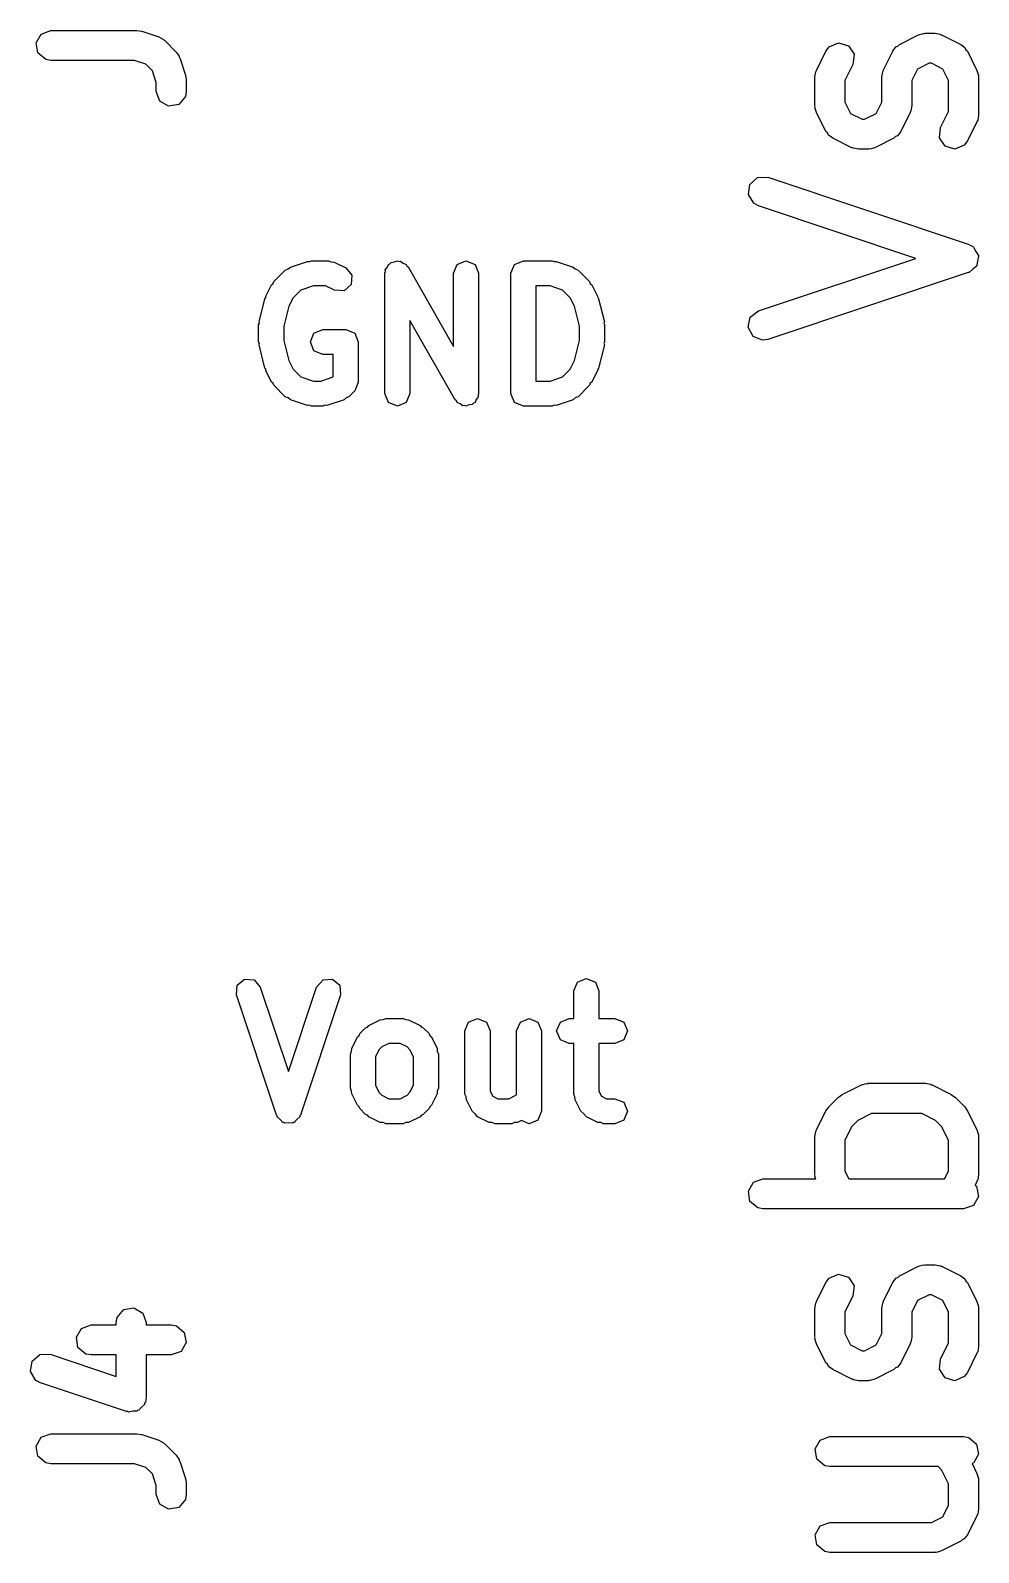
# Model space of a CAD drawing. Extents: x 83.3 to 116.7, y -116.7 to -83.3.
# Drawn here: x 112 to 116.73, y -107.72 to -100.12 of the extents above; entities that cross this region are included whole.
import ezdxf

# ---------------------------------------------------------------- set-up
doc = ezdxf.new("R2010")
doc.units = 0
doc.layers.add('BLACK', color=7, linetype='CONTINUOUS')

msp = doc.modelspace()

# ---------------------------------------------------------------- linework, layer by layer
at = {"layer": 'BLACK', "linetype": 'CONTINUOUS'}
for p, q in [((112.028, -100.187), (112.053, -100.143)), ((112.053, -100.143), (112.101, -100.125)), ((112.101, -100.125), (112.53, -100.125)), ((112.53, -100.125), (112.552, -100.129)), ((112.552, -100.129), (112.554, -100.129)), ((112.554, -100.129), (112.639, -100.157)), ((116.333, -100.195), (116.428, -100.147)), ((116.428, -100.147), (116.453, -100.14)), ((116.453, -100.14), (116.458, -100.141)), ((116.458, -100.141), (116.462, -100.139)), ((116.462, -100.139), (116.51, -100.139)), ((116.51, -100.139), (116.535, -100.144)), ((116.535, -100.144), (116.539, -100.147)), ((116.539, -100.147), (116.543, -100.147)), ((116.543, -100.147), (116.638, -100.195)), ((112.036, -100.237), (112.028, -100.187)), ((112.639, -100.157), (112.662, -100.17)), ((112.662, -100.17), (112.665, -100.174)), ((112.665, -100.174), (112.669, -100.176)), ((112.669, -100.176), (112.726, -100.233)), ((115.966, -100.228), (115.982, -100.207)), ((115.982, -100.207), (116.029, -100.187)), ((116.029, -100.187), (116.078, -100.202)), ((116.078, -100.202), (116.106, -100.244)), ((116.3, -100.228), (116.315, -100.207)), ((116.315, -100.207), (116.325, -100.203)), ((116.325, -100.203), (116.333, -100.195)), ((116.638, -100.195), (116.659, -100.21)), ((116.659, -100.21), (116.664, -100.221)), ((116.664, -100.221), (116.672, -100.228)), ((112.076, -100.27), (112.036, -100.237)), ((112.101, -100.275), (112.076, -100.27)), ((112.518, -100.275), (112.101, -100.275)), ((112.575, -100.294), (112.518, -100.275)), ((112.607, -100.326), (112.575, -100.294)), ((112.726, -100.233), (112.741, -100.254)), ((112.741, -100.254), (112.741, -100.258)), ((112.741, -100.258), (112.744, -100.262)), ((112.744, -100.262), (112.773, -100.348)), ((115.919, -100.324), (115.966, -100.228)), ((116.1, -100.295), (116.061, -100.375)), ((116.106, -100.244), (116.1, -100.295)), ((116.252, -100.324), (116.3, -100.228)), ((116.48, -100.289), (116.423, -100.318)), ((116.492, -100.289), (116.48, -100.289)), ((116.549, -100.318), (116.492, -100.289)), ((116.672, -100.228), (116.719, -100.324)), ((112.626, -100.384), (112.607, -100.326)), ((112.773, -100.348), (112.776, -100.37)), ((112.776, -100.37), (112.776, -100.371)), ((112.776, -100.371), (112.776, -100.429)), ((115.911, -100.357), (115.915, -100.331)), ((115.911, -100.5), (115.911, -100.357)), ((115.915, -100.331), (115.918, -100.328)), ((115.918, -100.328), (115.919, -100.324)), ((116.061, -100.375), (116.061, -100.482)), ((116.244, -100.357), (116.249, -100.331)), ((116.244, -100.482), (116.244, -100.357)), ((116.249, -100.331), (116.251, -100.328)), ((116.251, -100.328), (116.252, -100.324)), ((116.423, -100.318), (116.394, -100.375)), ((116.394, -100.375), (116.394, -100.5)), ((116.577, -100.375), (116.549, -100.318)), ((116.577, -100.53), (116.577, -100.375)), ((116.719, -100.324), (116.727, -100.349)), ((116.727, -100.349), (116.726, -100.353)), ((116.726, -100.353), (116.727, -100.357)), ((116.727, -100.357), (116.727, -100.548)), ((112.626, -100.429), (112.626, -100.384)), ((112.644, -100.477), (112.626, -100.429)), ((112.772, -100.454), (112.739, -100.494)), ((112.776, -100.429), (112.772, -100.454)), ((112.688, -100.502), (112.644, -100.477)), ((112.739, -100.494), (112.688, -100.502)), ((115.912, -100.504), (115.911, -100.5)), ((115.911, -100.509), (115.912, -100.504)), ((115.919, -100.534), (115.911, -100.509)), ((116.061, -100.482), (116.089, -100.539)), ((116.216, -100.539), (116.244, -100.482)), ((116.387, -100.529), (116.386, -100.534)), ((116.39, -100.526), (116.387, -100.529)), ((116.394, -100.5), (116.39, -100.526)), ((116.538, -100.609), (116.577, -100.53)), ((115.966, -100.629), (115.919, -100.534)), ((116.089, -100.539), (116.146, -100.568)), ((116.146, -100.568), (116.158, -100.568)), ((116.158, -100.568), (116.216, -100.539)), ((116.386, -100.534), (116.339, -100.629)), ((116.719, -100.581), (116.672, -100.676)), ((116.72, -100.577), (116.719, -100.581)), ((116.723, -100.573), (116.72, -100.577)), ((116.727, -100.548), (116.723, -100.573)), ((115.974, -100.636), (115.966, -100.629)), ((115.979, -100.647), (115.974, -100.636)), ((116, -100.662), (115.979, -100.647)), ((116.095, -100.71), (116, -100.662)), ((116.305, -100.662), (116.21, -100.71)), ((116.313, -100.654), (116.305, -100.662)), ((116.323, -100.65), (116.313, -100.654)), ((116.339, -100.629), (116.323, -100.65)), ((116.532, -100.66), (116.538, -100.609)), ((116.56, -100.703), (116.532, -100.66)), ((116.672, -100.676), (116.656, -100.697)), ((116.099, -100.71), (116.095, -100.71)), ((116.103, -100.713), (116.099, -100.71)), ((116.129, -100.718), (116.103, -100.713)), ((116.176, -100.718), (116.129, -100.718)), ((116.18, -100.716), (116.176, -100.718)), ((116.185, -100.717), (116.18, -100.716)), ((116.21, -100.71), (116.185, -100.717)), ((116.609, -100.718), (116.56, -100.703)), ((116.656, -100.697), (116.609, -100.718)), ((115.579, -100.944), (115.586, -100.893)), ((115.586, -100.893), (115.625, -100.859)), ((115.625, -100.859), (115.676, -100.857)), ((115.676, -100.857), (116.676, -101.191)), ((115.606, -100.987), (115.579, -100.944)), ((115.629, -101), (115.606, -100.987)), ((116.415, -101.262), (115.629, -101)), ((116.676, -101.191), (116.699, -101.203)), ((116.699, -101.203), (116.7, -101.205)), ((116.7, -101.205), (116.702, -101.206)), ((116.702, -101.206), (116.713, -101.227)), ((113.295, -101.306), (113.38, -101.277)), ((113.38, -101.277), (113.39, -101.278)), ((113.39, -101.278), (113.4, -101.274)), ((113.4, -101.274), (113.486, -101.274)), ((113.486, -101.274), (113.499, -101.279)), ((113.499, -101.279), (113.514, -101.281)), ((113.514, -101.281), (113.571, -101.309)), ((113.784, -101.292), (113.792, -101.289)), ((113.792, -101.289), (113.798, -101.282)), ((113.798, -101.282), (113.814, -101.28)), ((113.814, -101.28), (113.829, -101.274)), ((113.829, -101.274), (113.837, -101.277)), ((113.837, -101.277), (113.845, -101.276)), ((113.845, -101.276), (113.858, -101.286)), ((113.858, -101.286), (113.873, -101.292)), ((114.127, -101.292), (114.171, -101.274)), ((114.171, -101.274), (114.216, -101.292)), ((114.413, -101.292), (114.457, -101.274)), ((114.457, -101.274), (114.6, -101.274)), ((114.6, -101.274), (114.61, -101.278)), ((114.61, -101.278), (114.62, -101.277)), ((114.62, -101.277), (114.705, -101.306)), ((115.629, -101.524), (116.415, -101.262)), ((116.713, -101.227), (116.726, -101.247)), ((116.722, -101.274), (116.718, -101.298)), ((116.727, -101.251), (116.722, -101.274)), ((116.726, -101.247), (116.726, -101.249)), ((116.726, -101.249), (116.727, -101.251)), ((113.213, -101.378), (113.27, -101.321)), ((113.27, -101.321), (113.284, -101.315)), ((113.284, -101.315), (113.295, -101.306)), ((113.571, -101.309), (113.602, -101.345)), ((113.602, -101.345), (113.599, -101.393)), ((113.766, -101.336), (113.769, -101.328)), ((113.766, -101.936), (113.766, -101.336)), ((113.768, -101.32), (113.778, -101.307)), ((113.769, -101.328), (113.768, -101.32)), ((113.778, -101.307), (113.784, -101.292)), ((113.873, -101.292), (113.876, -101.3)), ((113.876, -101.3), (113.883, -101.305)), ((113.883, -101.305), (114.109, -101.701)), ((114.109, -101.336), (114.127, -101.292)), ((114.109, -101.701), (114.109, -101.336)), ((114.216, -101.292), (114.234, -101.336)), ((114.234, -101.336), (114.234, -101.936)), ((114.395, -101.336), (114.413, -101.292)), ((114.395, -101.936), (114.395, -101.336)), ((114.705, -101.306), (114.716, -101.315)), ((114.716, -101.315), (114.73, -101.321)), ((114.73, -101.321), (114.787, -101.378)), ((116.676, -101.333), (115.676, -101.666)), ((116.678, -101.332), (116.676, -101.333)), ((116.68, -101.332), (116.678, -101.332)), ((116.698, -101.316), (116.68, -101.332)), ((116.716, -101.301), (116.698, -101.316)), ((116.717, -101.299), (116.716, -101.301)), ((116.718, -101.298), (116.717, -101.299)), ((113.173, -101.451), (113.201, -101.394)), ((113.201, -101.394), (113.209, -101.387)), ((113.209, -101.387), (113.213, -101.378)), ((113.348, -101.42), (113.309, -101.459)), ((113.41, -101.399), (113.348, -101.42)), ((113.471, -101.399), (113.41, -101.399)), ((113.515, -101.421), (113.471, -101.399)), ((113.563, -101.424), (113.515, -101.421)), ((113.599, -101.393), (113.563, -101.424)), ((114.52, -101.399), (114.52, -101.874)), ((114.59, -101.399), (114.52, -101.399)), ((114.652, -101.42), (114.59, -101.399)), ((114.691, -101.459), (114.652, -101.42)), ((114.787, -101.378), (114.791, -101.387)), ((114.791, -101.387), (114.799, -101.394)), ((114.799, -101.394), (114.827, -101.451)), ((113.139, -101.578), (113.168, -101.464)), ((113.168, -101.464), (113.172, -101.458)), ((113.172, -101.458), (113.173, -101.451)), ((113.288, -101.501), (113.262, -101.601)), ((113.309, -101.459), (113.288, -101.501)), ((114.712, -101.501), (114.691, -101.459)), ((114.737, -101.601), (114.712, -101.501)), ((114.827, -101.451), (114.828, -101.458)), ((114.828, -101.458), (114.832, -101.464)), ((114.832, -101.464), (114.861, -101.578)), ((113.137, -101.594), (113.141, -101.586)), ((113.137, -101.679), (113.137, -101.594)), ((113.141, -101.586), (113.139, -101.578)), ((114.117, -101.967), (113.891, -101.572)), ((113.891, -101.572), (113.891, -101.936)), ((114.861, -101.578), (114.859, -101.586)), ((114.859, -101.586), (114.862, -101.594)), ((114.862, -101.594), (114.862, -101.679)), ((115.578, -101.606), (115.588, -101.556)), ((115.588, -101.556), (115.629, -101.524)), ((113.262, -101.601), (113.262, -101.672)), ((113.395, -101.679), (113.413, -101.635)), ((113.413, -101.635), (113.457, -101.617)), ((113.457, -101.617), (113.571, -101.617)), ((113.571, -101.617), (113.616, -101.635)), ((113.616, -101.635), (113.634, -101.679)), ((114.737, -101.672), (114.737, -101.601)), ((115.603, -101.651), (115.578, -101.606)), ((115.65, -101.67), (115.603, -101.651)), ((115.676, -101.666), (115.65, -101.67)), ((113.141, -101.687), (113.137, -101.679)), ((113.139, -101.694), (113.141, -101.687)), ((113.168, -101.809), (113.139, -101.694)), ((113.262, -101.672), (113.288, -101.772)), ((113.413, -101.723), (113.395, -101.679)), ((113.457, -101.742), (113.413, -101.723)), ((113.509, -101.742), (113.457, -101.742)), ((113.509, -101.853), (113.509, -101.742)), ((113.634, -101.679), (113.634, -101.879)), ((114.712, -101.772), (114.737, -101.672)), ((114.861, -101.694), (114.832, -101.809)), ((114.862, -101.679), (114.859, -101.687)), ((114.859, -101.687), (114.861, -101.694)), ((113.172, -101.814), (113.168, -101.809)), ((113.173, -101.822), (113.172, -101.814)), ((113.201, -101.879), (113.173, -101.822)), ((113.288, -101.772), (113.309, -101.814)), ((113.309, -101.814), (113.348, -101.853)), ((114.652, -101.853), (114.691, -101.814)), ((114.691, -101.814), (114.712, -101.772)), ((114.827, -101.822), (114.799, -101.879)), ((114.828, -101.814), (114.827, -101.822)), ((114.832, -101.809), (114.828, -101.814)), ((113.209, -101.885), (113.201, -101.879)), ((113.213, -101.895), (113.209, -101.885)), ((113.27, -101.952), (113.213, -101.895)), ((113.348, -101.853), (113.41, -101.874)), ((113.41, -101.874), (113.447, -101.874)), ((113.447, -101.874), (113.509, -101.853)), ((113.63, -101.89), (113.616, -101.923)), ((113.634, -101.879), (113.63, -101.89)), ((114.52, -101.874), (114.59, -101.874)), ((114.59, -101.874), (114.652, -101.853)), ((114.787, -101.895), (114.73, -101.952)), ((114.791, -101.885), (114.787, -101.895)), ((114.799, -101.879), (114.791, -101.885)), ((113.284, -101.958), (113.27, -101.952)), ((113.295, -101.967), (113.284, -101.958)), ((113.38, -101.996), (113.295, -101.967)), ((113.563, -101.967), (113.477, -101.996)), ((113.574, -101.958), (113.563, -101.967)), ((113.587, -101.952), (113.574, -101.958)), ((113.616, -101.923), (113.587, -101.952)), ((113.784, -101.981), (113.766, -101.936)), ((113.891, -101.936), (113.873, -101.981)), ((114.124, -101.973), (114.117, -101.967)), ((114.127, -101.981), (114.124, -101.973)), ((114.222, -101.966), (114.216, -101.981)), ((114.232, -101.953), (114.222, -101.966)), ((114.234, -101.936), (114.231, -101.944)), ((114.231, -101.944), (114.232, -101.953)), ((114.413, -101.981), (114.395, -101.936)), ((114.705, -101.967), (114.62, -101.996)), ((114.716, -101.958), (114.705, -101.967)), ((114.73, -101.952), (114.716, -101.958)), ((113.39, -101.995), (113.38, -101.996)), ((113.4, -101.999), (113.39, -101.995)), ((113.457, -101.999), (113.4, -101.999)), ((113.467, -101.995), (113.457, -101.999)), ((113.477, -101.996), (113.467, -101.995)), ((113.829, -101.999), (113.784, -101.981)), ((113.873, -101.981), (113.829, -101.999)), ((114.142, -101.987), (114.127, -101.981)), ((114.155, -101.997), (114.142, -101.987)), ((114.163, -101.996), (114.155, -101.997)), ((114.171, -101.999), (114.163, -101.996)), ((114.186, -101.993), (114.171, -101.999)), ((114.202, -101.991), (114.186, -101.993)), ((114.208, -101.984), (114.202, -101.991)), ((114.216, -101.981), (114.208, -101.984)), ((114.457, -101.999), (114.413, -101.981)), ((114.6, -101.999), (114.457, -101.999)), ((114.61, -101.995), (114.6, -101.999)), ((114.62, -101.996), (114.61, -101.995)), ((113.03, -104.888), (113.066, -104.857)), ((113.066, -104.857), (113.114, -104.861)), ((113.458, -104.861), (113.505, -104.857)), ((113.505, -104.857), (113.542, -104.888)), ((114.727, -104.872), (114.771, -104.854)), ((114.771, -104.854), (114.816, -104.872)), ((113.026, -104.936), (113.03, -104.888)), ((113.114, -104.861), (113.145, -104.897)), ((113.145, -104.897), (113.286, -105.319)), ((113.286, -105.319), (113.426, -104.897)), ((113.426, -104.897), (113.458, -104.861)), ((113.542, -104.888), (113.545, -104.936)), ((114.709, -104.916), (114.727, -104.872)), ((114.709, -105.054), (114.709, -104.916)), ((114.816, -104.872), (114.834, -104.916)), ((114.834, -104.916), (114.834, -105.054)), ((113.226, -105.536), (113.026, -104.936)), ((113.545, -104.936), (113.345, -105.536)), ((113.686, -105.089), (113.743, -105.061)), ((113.743, -105.061), (113.758, -105.059)), ((113.758, -105.059), (113.771, -105.054)), ((113.771, -105.054), (113.857, -105.054)), ((113.857, -105.054), (113.871, -105.059)), ((113.871, -105.059), (113.885, -105.061)), ((113.885, -105.061), (113.942, -105.089)), ((114.166, -105.116), (114.184, -105.072)), ((114.184, -105.072), (114.229, -105.054)), ((114.229, -105.054), (114.273, -105.072)), ((114.273, -105.072), (114.291, -105.116)), ((114.423, -105.116), (114.442, -105.072)), ((114.442, -105.072), (114.486, -105.054)), ((114.486, -105.054), (114.53, -105.072)), ((114.53, -105.072), (114.548, -105.116)), ((114.623, -105.116), (114.642, -105.072)), ((114.642, -105.072), (114.686, -105.054)), ((114.686, -105.054), (114.709, -105.054)), ((114.834, -105.054), (114.914, -105.054)), ((114.914, -105.054), (114.958, -105.072)), ((114.958, -105.072), (114.977, -105.116)), ((113.601, -105.203), (113.63, -105.146)), ((113.63, -105.146), (113.638, -105.139)), ((113.638, -105.139), (113.642, -105.129)), ((113.642, -105.129), (113.67, -105.101)), ((113.67, -105.101), (113.68, -105.097)), ((113.68, -105.097), (113.686, -105.089)), ((113.942, -105.089), (113.949, -105.097)), ((113.949, -105.097), (113.958, -105.101)), ((113.958, -105.101), (113.987, -105.129)), ((113.987, -105.129), (113.991, -105.139)), ((113.991, -105.139), (113.999, -105.146)), ((113.999, -105.146), (114.027, -105.203)), ((114.166, -105.431), (114.166, -105.116)), ((114.291, -105.116), (114.291, -105.416)), ((114.423, -105.433), (114.423, -105.116)), ((114.548, -105.116), (114.548, -105.516)), ((114.642, -105.161), (114.623, -105.116)), ((114.686, -105.179), (114.642, -105.161)), ((114.958, -105.161), (114.914, -105.179)), ((114.977, -105.116), (114.958, -105.161)), ((113.595, -105.231), (113.6, -105.217)), ((113.595, -105.402), (113.595, -105.231)), ((113.6, -105.217), (113.601, -105.203)), ((113.737, -105.211), (113.72, -105.245)), ((113.751, -105.196), (113.737, -105.211)), ((113.786, -105.179), (113.751, -105.196)), ((113.842, -105.179), (113.786, -105.179)), ((113.877, -105.196), (113.842, -105.179)), ((113.891, -105.211), (113.877, -105.196)), ((113.909, -105.245), (113.891, -105.211)), ((114.027, -105.203), (114.028, -105.217)), ((114.028, -105.217), (114.034, -105.231)), ((114.034, -105.231), (114.034, -105.402)), ((114.709, -105.179), (114.686, -105.179)), ((114.709, -105.431), (114.709, -105.179)), ((114.914, -105.179), (114.834, -105.179)), ((114.834, -105.179), (114.834, -105.416)), ((113.72, -105.245), (113.72, -105.387)), ((113.909, -105.387), (113.909, -105.245)), ((113.72, -105.387), (113.737, -105.422)), ((113.891, -105.422), (113.909, -105.387)), ((116.047, -105.433), (116.143, -105.385)), ((116.143, -105.385), (116.168, -105.378)), ((116.168, -105.378), (116.172, -105.379)), ((116.172, -105.379), (116.176, -105.377)), ((116.176, -105.377), (116.462, -105.377)), ((116.462, -105.377), (116.488, -105.382)), ((116.488, -105.382), (116.491, -105.385)), ((116.491, -105.385), (116.495, -105.385)), ((116.495, -105.385), (116.591, -105.433)), ((113.6, -105.416), (113.595, -105.402)), ((113.601, -105.43), (113.6, -105.416)), ((113.63, -105.487), (113.601, -105.43)), ((113.737, -105.422), (113.751, -105.436)), ((113.751, -105.436), (113.786, -105.454)), ((113.786, -105.454), (113.842, -105.454)), ((113.842, -105.454), (113.877, -105.436)), ((113.877, -105.436), (113.891, -105.422)), ((114.027, -105.43), (113.999, -105.487)), ((114.028, -105.416), (114.027, -105.43)), ((114.034, -105.402), (114.028, -105.416)), ((114.172, -105.444), (114.166, -105.431)), ((114.173, -105.459), (114.172, -105.444)), ((114.201, -105.516), (114.173, -105.459)), ((114.291, -105.416), (114.304, -105.441)), ((114.304, -105.441), (114.329, -105.454)), ((114.329, -105.454), (114.385, -105.454)), ((114.385, -105.454), (114.42, -105.436)), ((114.42, -105.436), (114.423, -105.433)), ((114.714, -105.444), (114.709, -105.431)), ((114.716, -105.459), (114.714, -105.444)), ((114.744, -105.516), (114.716, -105.459)), ((114.834, -105.416), (114.847, -105.441)), ((114.847, -105.441), (114.872, -105.454)), ((114.872, -105.454), (114.914, -105.454)), ((114.914, -105.454), (114.958, -105.472)), ((115.98, -105.495), (116.028, -105.447)), ((116.028, -105.447), (116.046, -105.434)), ((116.046, -105.434), (116.047, -105.433)), ((116.591, -105.433), (116.609, -105.446)), ((116.609, -105.446), (116.61, -105.447)), ((116.61, -105.447), (116.658, -105.495)), ((113.229, -105.54), (113.226, -105.536)), ((113.23, -105.544), (113.229, -105.54)), ((113.345, -105.536), (113.342, -105.54)), ((113.342, -105.54), (113.342, -105.544)), ((113.638, -105.494), (113.63, -105.487)), ((113.642, -105.503), (113.638, -105.494)), ((113.67, -105.532), (113.642, -105.503)), ((113.68, -105.536), (113.67, -105.532)), ((113.686, -105.544), (113.68, -105.536)), ((113.949, -105.536), (113.942, -105.544)), ((113.958, -105.532), (113.949, -105.536)), ((113.987, -105.503), (113.958, -105.532)), ((113.991, -105.494), (113.987, -105.503)), ((113.999, -105.487), (113.991, -105.494)), ((114.216, -105.529), (114.201, -105.516)), ((114.229, -105.544), (114.216, -105.529)), ((114.548, -105.516), (114.53, -105.561)), ((114.759, -105.529), (114.744, -105.516)), ((114.772, -105.544), (114.759, -105.529)), ((114.958, -105.472), (114.977, -105.516)), ((114.977, -105.516), (114.958, -105.561)), ((115.919, -105.609), (115.966, -105.514)), ((115.966, -105.514), (115.98, -105.496)), ((115.98, -105.496), (115.98, -105.495)), ((116.194, -105.527), (116.125, -105.562)), ((116.444, -105.527), (116.194, -105.527)), ((116.513, -105.562), (116.444, -105.527)), ((116.658, -105.495), (116.671, -105.513)), ((116.671, -105.513), (116.672, -105.514)), ((116.672, -105.514), (116.719, -105.609)), ((113.245, -105.557), (113.23, -105.544)), ((113.258, -105.572), (113.245, -105.557)), ((113.262, -105.573), (113.258, -105.572)), ((113.266, -105.576), (113.262, -105.573)), ((113.286, -105.574), (113.266, -105.576)), ((113.305, -105.576), (113.286, -105.574)), ((113.309, -105.573), (113.305, -105.576)), ((113.314, -105.572), (113.309, -105.573)), ((113.327, -105.557), (113.314, -105.572)), ((113.342, -105.544), (113.327, -105.557)), ((113.743, -105.572), (113.686, -105.544)), ((113.758, -105.573), (113.743, -105.572)), ((113.771, -105.579), (113.758, -105.573)), ((113.857, -105.579), (113.771, -105.579)), ((113.871, -105.573), (113.857, -105.579)), ((113.885, -105.572), (113.871, -105.573)), ((113.942, -105.544), (113.885, -105.572)), ((114.286, -105.572), (114.229, -105.544)), ((114.301, -105.573), (114.286, -105.572)), ((114.314, -105.579), (114.301, -105.573)), ((114.4, -105.579), (114.314, -105.579)), ((114.413, -105.573), (114.4, -105.579)), ((114.428, -105.572), (114.413, -105.573)), ((114.447, -105.563), (114.428, -105.572)), ((114.486, -105.579), (114.447, -105.563)), ((114.53, -105.561), (114.486, -105.579)), ((114.829, -105.572), (114.772, -105.544)), ((114.844, -105.573), (114.829, -105.572)), ((114.857, -105.579), (114.844, -105.573)), ((114.914, -105.579), (114.857, -105.579)), ((114.958, -105.561), (114.914, -105.579)), ((115.911, -105.643), (115.915, -105.617)), ((115.915, -105.617), (115.918, -105.614)), ((115.918, -105.614), (115.919, -105.609)), ((116.095, -105.592), (116.061, -105.661)), ((116.125, -105.562), (116.095, -105.592)), ((116.543, -105.592), (116.513, -105.562)), ((116.577, -105.661), (116.543, -105.592)), ((116.719, -105.609), (116.727, -105.634)), ((115.911, -105.833), (115.911, -105.643)), ((116.061, -105.661), (116.061, -105.816)), ((116.577, -105.816), (116.577, -105.661)), ((116.727, -105.634), (116.726, -105.639)), ((116.726, -105.639), (116.727, -105.643)), ((116.727, -105.643), (116.727, -105.833)), ((115.912, -105.838), (115.911, -105.833)), ((115.911, -105.842), (115.912, -105.838)), ((115.915, -105.854), (115.911, -105.842)), ((116.061, -105.816), (116.08, -105.854)), ((116.558, -105.854), (116.577, -105.816)), ((116.727, -105.833), (116.723, -105.859)), ((115.579, -105.916), (115.604, -105.871)), ((115.587, -105.966), (115.579, -105.916)), ((115.604, -105.871), (115.652, -105.854)), ((115.652, -105.854), (115.915, -105.854)), ((116.08, -105.854), (116.558, -105.854)), ((116.719, -105.867), (116.71, -105.885)), ((116.71, -105.885), (116.717, -105.891)), ((116.717, -105.891), (116.726, -105.942)), ((116.72, -105.862), (116.719, -105.867)), ((116.723, -105.859), (116.72, -105.862)), ((115.627, -105.999), (115.587, -105.966)), ((116.701, -105.986), (116.652, -106.004)), ((116.726, -105.942), (116.701, -105.986)), ((115.652, -106.004), (115.627, -105.999)), ((116.652, -106.004), (115.652, -106.004)), ((116.333, -106.338), (116.428, -106.29)), ((116.428, -106.29), (116.453, -106.283)), ((116.453, -106.283), (116.458, -106.284)), ((116.458, -106.284), (116.462, -106.282)), ((116.462, -106.282), (116.51, -106.282)), ((116.51, -106.282), (116.535, -106.287)), ((116.535, -106.287), (116.539, -106.29)), ((116.539, -106.29), (116.543, -106.29)), ((116.543, -106.29), (116.638, -106.338)), ((115.919, -106.466), (115.966, -106.371)), ((115.966, -106.371), (115.982, -106.35)), ((115.982, -106.35), (116.029, -106.33)), ((116.029, -106.33), (116.078, -106.345)), ((116.078, -106.345), (116.106, -106.387)), ((116.252, -106.466), (116.3, -106.371)), ((116.3, -106.371), (116.315, -106.35)), ((116.315, -106.35), (116.325, -106.346)), ((116.325, -106.346), (116.333, -106.338)), ((116.638, -106.338), (116.659, -106.353)), ((116.659, -106.353), (116.664, -106.364)), ((116.664, -106.364), (116.672, -106.371)), ((116.672, -106.371), (116.719, -106.466)), ((116.1, -106.438), (116.061, -106.518)), ((116.106, -106.387), (116.1, -106.438)), ((116.48, -106.432), (116.423, -106.461)), ((116.492, -106.432), (116.48, -106.432)), ((116.549, -106.461), (116.492, -106.432)), ((112.431, -106.546), (112.464, -106.506)), ((112.464, -106.506), (112.514, -106.498)), ((112.514, -106.498), (112.559, -106.523)), ((112.559, -106.523), (112.576, -106.571)), ((115.911, -106.5), (115.915, -106.474)), ((115.911, -106.643), (115.911, -106.5)), ((115.915, -106.474), (115.918, -106.471)), ((115.918, -106.471), (115.919, -106.466)), ((116.061, -106.518), (116.061, -106.625)), ((116.244, -106.5), (116.249, -106.474)), ((116.244, -106.625), (116.244, -106.5)), ((116.249, -106.474), (116.251, -106.471)), ((116.251, -106.471), (116.252, -106.466)), ((116.423, -106.461), (116.394, -106.518)), ((116.394, -106.518), (116.394, -106.643)), ((116.577, -106.518), (116.549, -106.461)), ((116.577, -106.673), (116.577, -106.518)), ((116.719, -106.466), (116.727, -106.491)), ((116.727, -106.491), (116.726, -106.496)), ((116.726, -106.496), (116.727, -106.5)), ((116.727, -106.5), (116.727, -106.69)), ((112.228, -106.644), (112.253, -106.6)), ((112.253, -106.6), (112.301, -106.582)), ((112.301, -106.582), (112.426, -106.582)), ((112.426, -106.571), (112.431, -106.546)), ((112.426, -106.582), (112.426, -106.571)), ((112.576, -106.571), (112.576, -106.582)), ((112.576, -106.582), (112.701, -106.582)), ((112.701, -106.582), (112.727, -106.587)), ((112.727, -106.587), (112.766, -106.62)), ((112.236, -106.695), (112.228, -106.644)), ((112.775, -106.67), (112.75, -106.715)), ((112.766, -106.62), (112.775, -106.67)), ((115.912, -106.647), (115.911, -106.643)), ((115.911, -106.651), (115.912, -106.647)), ((115.919, -106.676), (115.911, -106.651)), ((115.966, -106.772), (115.919, -106.676)), ((116.061, -106.625), (116.089, -106.682)), ((116.216, -106.682), (116.244, -106.625)), ((116.386, -106.676), (116.339, -106.772)), ((116.387, -106.672), (116.386, -106.676)), ((116.39, -106.669), (116.387, -106.672)), ((116.394, -106.643), (116.39, -106.669)), ((116.538, -106.752), (116.577, -106.673)), ((112.007, -106.764), (112.045, -106.73)), ((112.045, -106.73), (112.097, -106.729)), ((112.097, -106.729), (112.426, -106.839)), ((112.276, -106.728), (112.236, -106.695)), ((112.301, -106.732), (112.276, -106.728)), ((112.426, -106.732), (112.301, -106.732)), ((112.426, -106.839), (112.426, -106.732)), ((112.701, -106.732), (112.576, -106.732)), ((112.576, -106.732), (112.576, -106.943)), ((112.75, -106.715), (112.701, -106.732)), ((116.089, -106.682), (116.146, -106.711)), ((116.146, -106.711), (116.158, -106.711)), ((116.158, -106.711), (116.216, -106.682)), ((116.532, -106.803), (116.538, -106.752)), ((116.719, -106.724), (116.672, -106.819)), ((116.72, -106.72), (116.719, -106.724)), ((116.723, -106.716), (116.72, -106.72)), ((116.727, -106.69), (116.723, -106.716)), ((111.999, -106.815), (112.007, -106.764)), ((112.026, -106.859), (111.999, -106.815)), ((115.974, -106.779), (115.966, -106.772)), ((115.979, -106.79), (115.974, -106.779)), ((116, -106.805), (115.979, -106.79)), ((116.095, -106.853), (116, -106.805)), ((116.305, -106.805), (116.21, -106.853)), ((116.313, -106.797), (116.305, -106.805)), ((116.323, -106.793), (116.313, -106.797)), ((116.339, -106.772), (116.323, -106.793)), ((116.56, -106.846), (116.532, -106.803)), ((116.672, -106.819), (116.656, -106.84)), ((112.049, -106.871), (112.026, -106.859)), ((112.478, -107.014), (112.049, -106.871)), ((116.099, -106.853), (116.095, -106.853)), ((116.103, -106.856), (116.099, -106.853)), ((116.129, -106.861), (116.103, -106.856)), ((116.176, -106.861), (116.129, -106.861)), ((116.18, -106.859), (116.176, -106.861)), ((116.185, -106.86), (116.18, -106.859)), ((116.21, -106.853), (116.185, -106.86)), ((116.609, -106.861), (116.56, -106.846)), ((116.656, -106.84), (116.609, -106.861)), ((112.567, -106.979), (112.552, -106.992)), ((112.568, -106.973), (112.567, -106.979)), ((112.572, -106.969), (112.568, -106.973)), ((112.576, -106.943), (112.572, -106.969)), ((112.483, -107.014), (112.478, -107.014)), ((112.488, -107.017), (112.483, -107.014)), ((112.509, -107.013), (112.488, -107.017)), ((112.529, -107.013), (112.509, -107.013)), ((112.533, -107.009), (112.529, -107.013)), ((112.539, -107.008), (112.533, -107.009)), ((112.552, -106.992), (112.539, -107.008)), ((112.053, -107.143), (112.101, -107.125)), ((112.101, -107.125), (112.53, -107.125)), ((112.53, -107.125), (112.552, -107.129)), ((112.552, -107.129), (112.554, -107.129)), ((112.554, -107.129), (112.639, -107.157)), ((112.028, -107.187), (112.053, -107.143)), ((112.036, -107.237), (112.028, -107.187)), ((112.639, -107.157), (112.662, -107.17)), ((112.662, -107.17), (112.665, -107.174)), ((112.665, -107.174), (112.669, -107.176)), ((112.669, -107.176), (112.726, -107.233)), ((115.912, -107.201), (115.938, -107.157)), ((115.921, -107.252), (115.912, -107.201)), ((115.938, -107.157), (115.986, -107.139)), ((115.986, -107.139), (116.652, -107.139)), ((116.652, -107.139), (116.678, -107.144)), ((116.678, -107.144), (116.717, -107.177)), ((116.717, -107.177), (116.726, -107.227)), ((112.076, -107.27), (112.036, -107.237)), ((112.101, -107.275), (112.076, -107.27)), ((112.518, -107.275), (112.101, -107.275)), ((112.575, -107.294), (112.518, -107.275)), ((112.726, -107.233), (112.741, -107.254)), ((112.741, -107.254), (112.741, -107.258)), ((112.741, -107.258), (112.744, -107.262)), ((112.744, -107.262), (112.773, -107.348)), ((115.96, -107.285), (115.921, -107.252)), ((115.986, -107.289), (115.96, -107.285)), ((116.526, -107.289), (115.986, -107.289)), ((116.543, -107.306), (116.526, -107.289)), ((116.701, -107.272), (116.695, -107.274)), ((116.695, -107.274), (116.719, -107.324)), ((116.726, -107.227), (116.701, -107.272)), ((112.607, -107.326), (112.575, -107.294)), ((112.626, -107.384), (112.607, -107.326)), ((112.773, -107.348), (112.776, -107.37)), ((116.577, -107.375), (116.543, -107.306)), ((116.719, -107.324), (116.727, -107.349)), ((116.727, -107.349), (116.726, -107.353)), ((116.726, -107.353), (116.727, -107.357)), ((116.727, -107.357), (116.727, -107.5)), ((112.626, -107.429), (112.626, -107.384)), ((112.644, -107.477), (112.626, -107.429)), ((112.776, -107.429), (112.772, -107.454)), ((112.776, -107.37), (112.776, -107.371)), ((112.776, -107.371), (112.776, -107.429)), ((116.577, -107.482), (116.577, -107.375)), ((112.688, -107.502), (112.644, -107.477)), ((112.739, -107.494), (112.688, -107.502)), ((112.772, -107.454), (112.739, -107.494)), ((116.549, -107.539), (116.577, -107.482)), ((116.727, -107.5), (116.723, -107.526)), ((115.912, -107.63), (115.938, -107.585)), ((115.938, -107.585), (115.986, -107.568)), ((115.986, -107.568), (116.492, -107.568)), ((116.492, -107.568), (116.549, -107.539)), ((116.719, -107.534), (116.672, -107.629)), ((116.72, -107.529), (116.719, -107.534)), ((116.723, -107.526), (116.72, -107.529)), ((115.921, -107.68), (115.912, -107.63)), ((116.638, -107.662), (116.543, -107.71)), ((116.646, -107.654), (116.638, -107.662)), ((116.656, -107.65), (116.646, -107.654)), ((116.672, -107.629), (116.656, -107.65)), ((115.96, -107.713), (115.921, -107.68)), ((115.986, -107.718), (115.96, -107.713)), ((116.51, -107.718), (115.986, -107.718)), ((116.514, -107.716), (116.51, -107.718)), ((116.518, -107.717), (116.514, -107.716)), ((116.543, -107.71), (116.518, -107.717))]:
    msp.add_line(p, q, dxfattribs=at)

doc.saveas('drawing.dxf')
